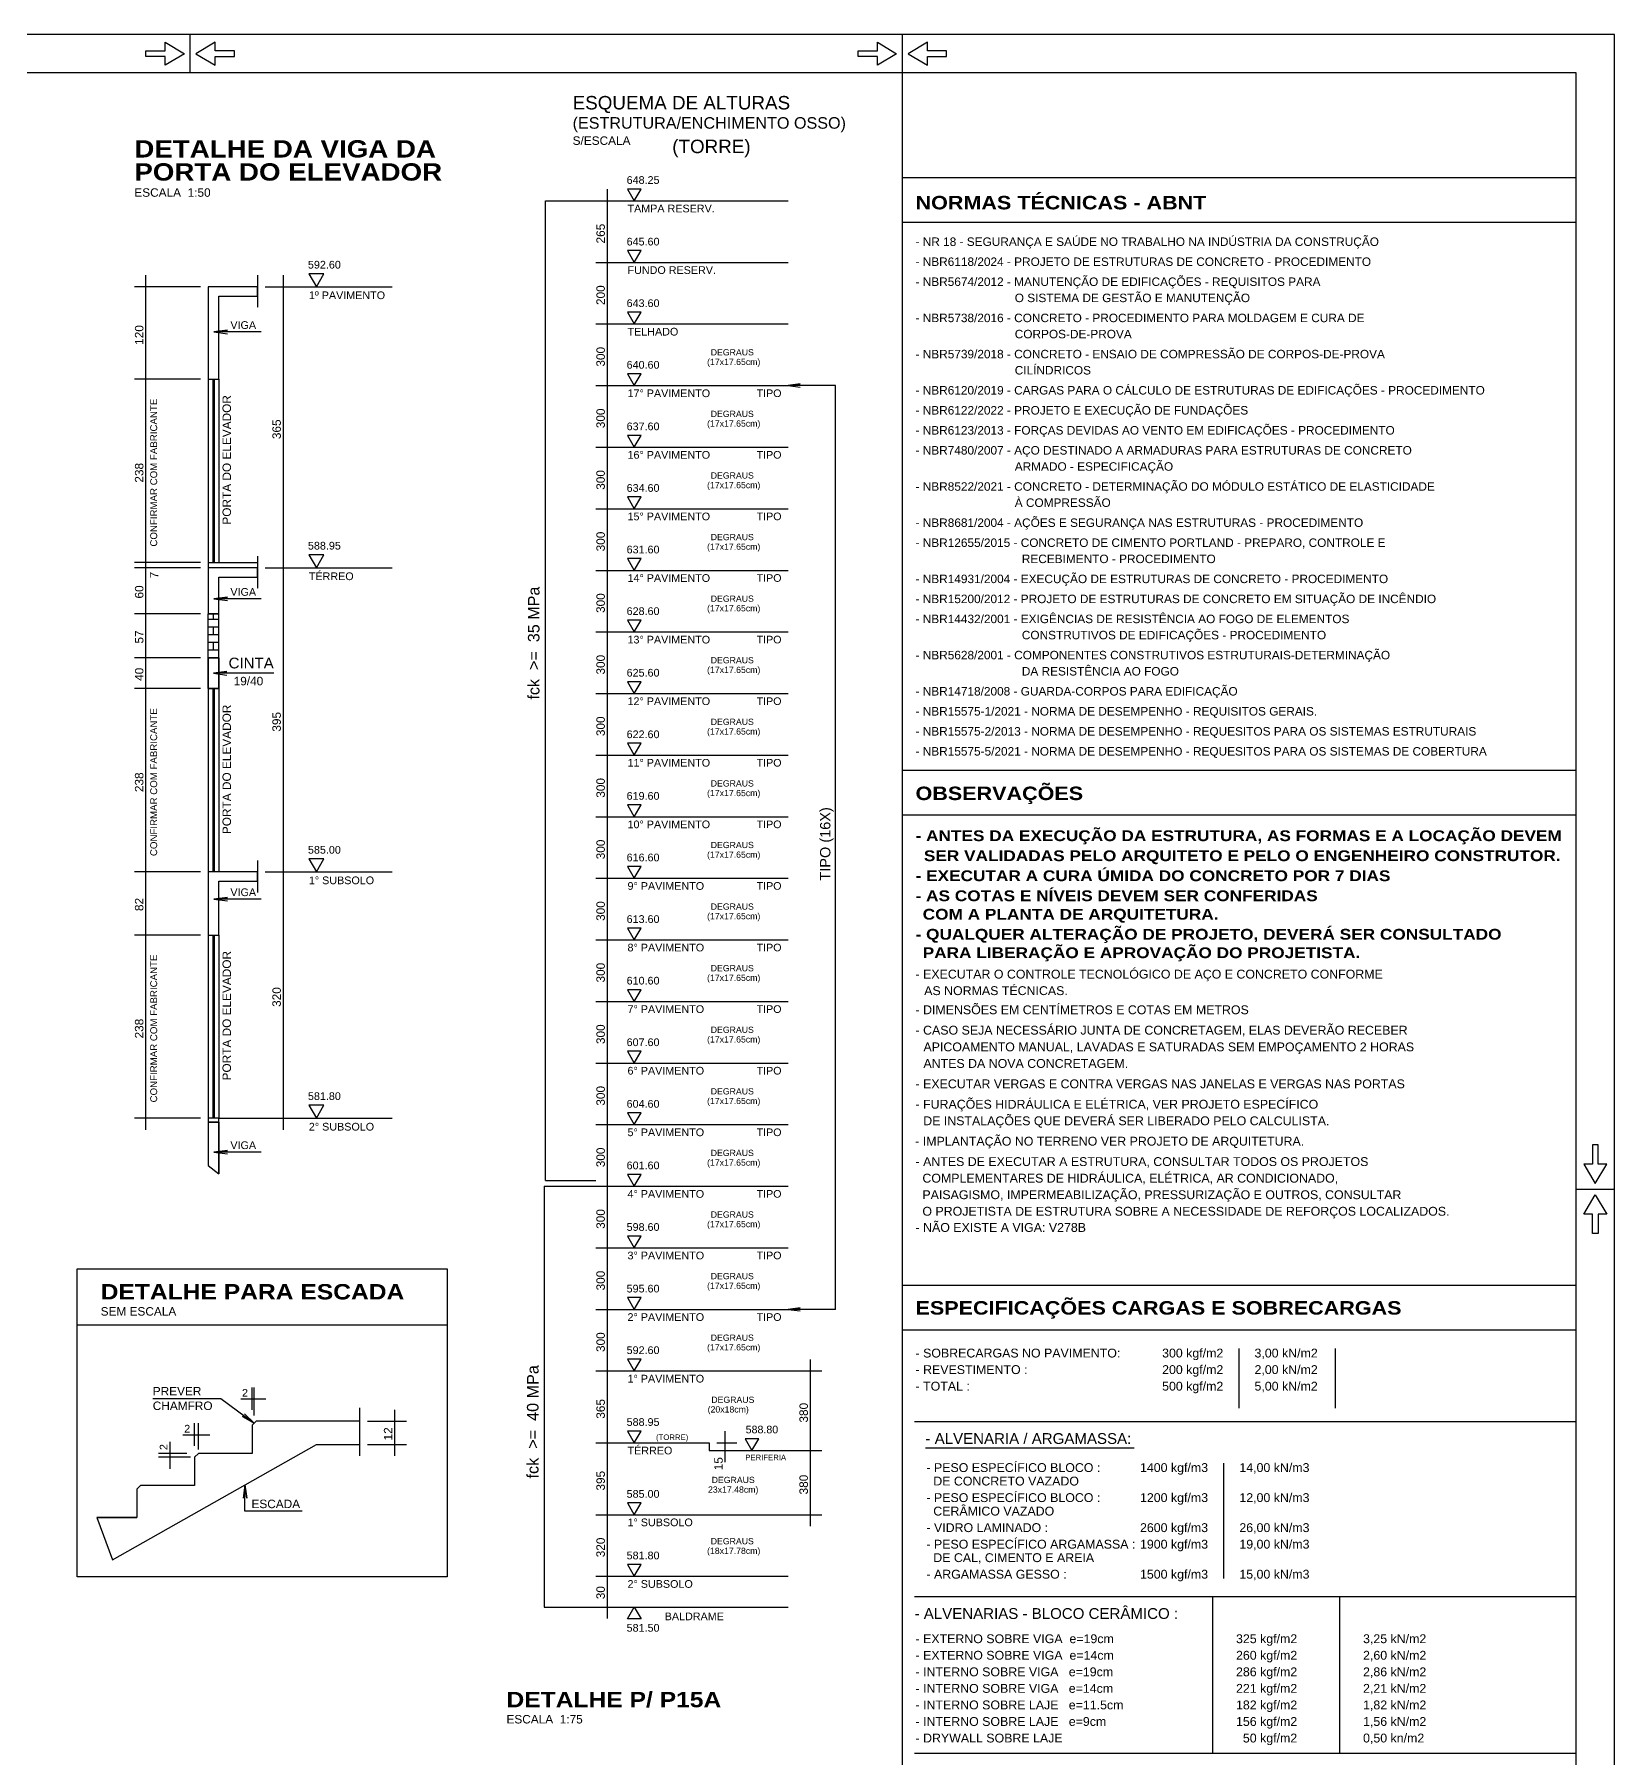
# Model space of a CAD drawing. Extents: x 0 to 13080, y 0 to 6750.
# Drawn here: x 10002 to 13080, y 3393 to 6750 of the extents above; entities that cross this region are included whole.
import ezdxf

# ---------------------------------------------------------------- set-up
doc = ezdxf.new("R2010")
doc.units = 0
doc.header["$MEASUREMENT"] = 0
doc.linetypes.add('ESTILO_TQS_0007', pattern=[2.1, 1.5, -0.2, 0.2, -0.2])
for name, color, linetype in [('MTH-14', 2, 'CONTINUOUS'), ('MTH-179', 1, 'CONTINUOUS'), ('MTH-18', 1, 'CONTINUOUS'), ('MTH-224', 4, 'CONTINUOUS'), ('MTH-226', 6, 'CONTINUOUS'), ('MTH-230', 1, 'CONTINUOUS'), ('MTH-COTAS7', 31, 'CONTINUOUS'), ('MTH-EIXO-215', 1, 'CONTINUOUS'), ('MTH-EIXO-217', 8, 'CONTINUOUS'), ('MTH-LINHA-CORTE', 5, 'CONTINUOUS'), ('MTH-MARGEM', 5, 'CONTINUOUS'), ('MTH-SOMBRA21', 150, 'CONTINUOUS'), ('MTH-TXT', 4, 'CONTINUOUS'), ('MTH-TXT-NEGRITO', 5, 'CONTINUOUS'), ('MTH-TXT-NOTAS', 3, 'CONTINUOUS'), ('MTH-TXT2', 5, 'CONTINUOUS')]:
    doc.layers.add(name, color=color, linetype=linetype)
doc.styles.add('TQS_ARIAL', font='arial.ttf')
doc.styles.add('TQS_ARIAL_BLACK', font='ariblk.ttf')

msp = doc.modelspace()

# ---------------------------------------------------------------- linework, layer by layer
at = {"layer": 'MTH-179', "linetype": 'Continuous'}
for p, q in [((13080.004952, 6750.003475), (0.004952, 6750.003475)), ((10305.004952, 6675.003475), (10305.004952, 6750.003475)), ((10305.004952, 6675.003475), (10305.004952, 6750.003475)), ((11692.504952, 6675.003475), (11692.504952, 6750.003475)), ((13080.004952, 0.003475), (13080.004952, 6750.003475)), ((13005.004952, 4500.003475), (13080.004952, 4500.003475))]:
    msp.add_line(p, q, dxfattribs=at)
for points in [[(10293.753853, 6712.503475), (10256.253853, 6690.003475), (10256.253853, 6706.878475), (10218.753853, 6706.878475), (10218.753853, 6718.128475), (10256.253853, 6718.128475), (10256.253853, 6735.003475), (10293.753853, 6712.503475)], [(10293.753853, 6712.503475), (10256.253853, 6690.003475), (10256.253853, 6706.878475), (10218.753853, 6706.878475), (10218.753853, 6718.128475), (10256.253853, 6718.128475), (10256.253853, 6735.003475), (10293.753853, 6712.503475)], [(10316.253853, 6712.503475), (10353.753853, 6690.003475), (10353.753853, 6706.878475), (10391.253853, 6706.878475), (10391.253853, 6718.128475), (10353.753853, 6718.128475), (10353.753853, 6735.003475), (10316.253853, 6712.503475)], [(10316.253853, 6712.503475), (10353.753853, 6690.003475), (10353.753853, 6706.878475), (10391.253853, 6706.878475), (10391.253853, 6718.128475), (10353.753853, 6718.128475), (10353.753853, 6735.003475), (10316.253853, 6712.503475)], [(11681.253853, 6712.503475), (11643.753853, 6690.003475), (11643.753853, 6706.878475), (11606.253853, 6706.878475), (11606.253853, 6718.128475), (11643.753853, 6718.128475), (11643.753853, 6735.003475), (11681.253853, 6712.503475)], [(11703.753853, 6712.503475), (11741.253853, 6690.003475), (11741.253853, 6706.878475), (11778.753853, 6706.878475), (11778.753853, 6718.128475), (11741.253853, 6718.128475), (11741.253853, 6735.003475), (11703.753853, 6712.503475)], [(13042.504952, 4511.253475), (13065.004952, 4548.753475), (13048.129952, 4548.753475), (13048.129952, 4586.253475), (13036.879952, 4586.253475), (13036.879952, 4548.753475), (13020.004952, 4548.753475), (13042.504952, 4511.253475)], [(13042.504952, 4488.753475), (13065.004952, 4451.253475), (13048.129952, 4451.253475), (13048.129952, 4413.753475), (13036.879952, 4413.753475), (13036.879952, 4451.253475), (13020.004952, 4451.253475), (13042.504952, 4488.753475)]]:
    msp.add_lwpolyline(points, dxfattribs=at)
at = {"layer": 'MTH-18', "linetype": 'Continuous'}
for p, q in [((11692.505268, 6384.461491), (13005.005268, 6384.461491)), ((10339.970054, 6078.316012), (10339.970054, 5721.316012)), ((10348.970054, 6078.316012), (10348.970054, 5721.316012)), ((10351.970054, 6078.316012), (10351.970054, 5721.316012)), ((10360.970054, 6078.316012), (10360.970054, 5721.316012)), ((10339.970054, 5475.316012), (10339.970054, 5118.316012)), ((10348.970054, 5475.316012), (10348.970054, 5118.316012)), ((10351.970054, 5475.316012), (10351.970054, 5118.316012)), ((10360.970054, 5475.316012), (10360.970054, 5118.316012)), ((11692.505144, 5229.248395), (13005.005144, 5229.248395)), ((10339.970054, 4995.316012), (10339.970054, 4638.316012)), ((10348.970054, 4995.316012), (10348.970054, 4638.316012)), ((10351.970054, 4995.316012), (10351.970054, 4638.316012)), ((10360.970054, 4995.316012), (10360.970054, 4638.316012))]:
    msp.add_line(p, q, dxfattribs=at)
at = {"layer": 'MTH-224', "linetype": 'Continuous'}
for points in [[(11157.050881, 6448.820594), (11170.300386, 6425.872889), (11183.548573, 6448.820594), (11157.050881, 6448.820594)], [(11157.050881, 6328.820594), (11170.300386, 6305.872889), (11183.548573, 6328.820594), (11157.050881, 6328.820594)], [(10536.197545, 6283.815949), (10550.920049, 6258.315949), (10565.642461, 6283.815949), (10536.197545, 6283.815949)], [(11157.050881, 6208.820594), (11170.300386, 6185.872889), (11183.548573, 6208.820594), (11157.050881, 6208.820594)], [(11157.050881, 6088.820594), (11170.300386, 6065.872889), (11183.548573, 6088.820594), (11157.050881, 6088.820594)], [(11157.050881, 5968.820594), (11170.300386, 5945.872889), (11183.548573, 5968.820594), (11157.050881, 5968.820594)], [(11157.050881, 5848.820594), (11170.300386, 5825.872889), (11183.548573, 5848.820594), (11157.050881, 5848.820594)], [(10536.197545, 5736.315949), (10550.920049, 5710.815949), (10565.642461, 5736.315949), (10536.197545, 5736.315949)], [(11157.050881, 5728.820594), (11170.300386, 5705.872889), (11183.548573, 5728.820594), (11157.050881, 5728.820594)], [(11157.050881, 5608.820594), (11170.300386, 5585.872889), (11183.548573, 5608.820594), (11157.050881, 5608.820594)], [(11157.050881, 5488.820594), (11170.300386, 5465.872889), (11183.548573, 5488.820594), (11157.050881, 5488.820594)], [(11157.050881, 5368.820594), (11170.300386, 5345.872889), (11183.548573, 5368.820594), (11157.050881, 5368.820594)], [(11157.050881, 5248.820594), (11170.300386, 5225.872889), (11183.548573, 5248.820594), (11157.050881, 5248.820594)], [(10536.197545, 5143.815949), (10550.920049, 5118.315949), (10565.642461, 5143.815949), (10536.197545, 5143.815949)], [(11157.050881, 5128.820594), (11170.300386, 5105.872889), (11183.548573, 5128.820594), (11157.050881, 5128.820594)], [(11157.050881, 5008.820594), (11170.300386, 4985.872889), (11183.548573, 5008.820594), (11157.050881, 5008.820594)], [(11157.050881, 4888.820594), (11170.300386, 4865.872889), (11183.548573, 4888.820594), (11157.050881, 4888.820594)], [(11157.050881, 4768.820594), (11170.300386, 4745.872889), (11183.548573, 4768.820594), (11157.050881, 4768.820594)], [(10536.197545, 4663.815949), (10550.920049, 4638.315949), (10565.642461, 4663.815949), (10536.197545, 4663.815949)], [(11157.050881, 4648.820594), (11170.300386, 4625.872889), (11183.548573, 4648.820594), (11157.050881, 4648.820594)], [(11157.050881, 4528.820594), (11170.300386, 4505.872889), (11183.548573, 4528.820594), (11157.050881, 4528.820594)], [(11157.050881, 4408.820594), (11170.300386, 4385.872889), (11183.548573, 4408.820594), (11157.050881, 4408.820594)], [(11157.050881, 4288.820594), (11170.300386, 4265.872889), (11183.548573, 4288.820594), (11157.050881, 4288.820594)], [(11157.050881, 4168.820594), (11170.300386, 4145.872889), (11183.548573, 4168.820594), (11157.050881, 4168.820594)], [(11157.050881, 4028.820594), (11170.300386, 4005.872889), (11183.548573, 4028.820594), (11157.050881, 4028.820594)], [(11386.147454, 4013.822889), (11399.398284, 3990.872889), (11412.647796, 4013.822889), (11386.147454, 4013.822889)], [(11157.050881, 3888.820594), (11170.300386, 3865.872889), (11183.548573, 3888.820594), (11157.050881, 3888.820594)], [(11157.050881, 3768.820594), (11170.300386, 3745.872889), (11183.548573, 3768.820594), (11157.050881, 3768.820594)], [(11157.050881, 3662.925184), (11170.300386, 3685.872889), (11183.548573, 3662.925184), (11157.050881, 3662.925184)]]:
    msp.add_lwpolyline(points, dxfattribs=at)
at = {"layer": 'MTH-226', "linetype": 'Continuous'}
for p, q in [((11692.505268, 6471.461491), (13005.005268, 6471.461491)), ((11692.505144, 5316.248395), (13005.005144, 5316.248395)), ((11692.505254, 4313.162564), (13005.005254, 4313.162564))]:
    msp.add_line(p, q, dxfattribs=at)
at = {"layer": 'MTH-230', "linetype": 'Continuous'}
for p, q in [((11692.504945, 75.003475), (11692.504945, 6675.003475)), ((11095.300386, 6425.872889), (11470.300386, 6425.872889)), ((11095.300386, 6305.872889), (11470.300386, 6305.872889)), ((11095.300386, 6185.872889), (11470.300386, 6185.872889)), ((11095.300386, 6065.872889), (11470.300386, 6065.872889)), ((11095.300386, 5945.872889), (11470.300386, 5945.872889)), ((11095.300386, 5825.872889), (11470.300386, 5825.872889)), ((11095.300386, 5705.872889), (11470.300386, 5705.872889)), ((10339.970054, 5535.316012), (10339.970054, 5620.814416)), ((10360.970054, 5610.316012), (10339.970054, 5610.316012)), ((10350.470054, 5610.316012), (10350.470054, 5620.814416)), ((10360.970054, 5535.316012), (10360.970054, 5620.814416)), ((10360.970054, 5595.316012), (10339.970054, 5595.316012)), ((10360.970054, 5580.316012), (10339.970054, 5580.316012)), ((10350.470054, 5580.316012), (10350.470054, 5595.316012)), ((11095.300386, 5585.872889), (11470.300386, 5585.872889)), ((10360.970054, 5565.316012), (10339.970054, 5565.316012)), ((10360.970054, 5550.316012), (10339.970054, 5550.316012)), ((10350.470054, 5550.316012), (10350.470054, 5565.316012)), ((11095.300386, 5465.872889), (11470.300386, 5465.872889)), ((11095.300386, 5345.872889), (11470.300386, 5345.872889)), ((11095.300386, 5225.872889), (11470.300386, 5225.872889)), ((11095.300386, 5105.872889), (11470.300386, 5105.872889)), ((11095.300386, 4985.872889), (11470.300386, 4985.872889)), ((11095.300386, 4865.872889), (11470.300386, 4865.872889)), ((11095.300386, 4745.872889), (11470.300386, 4745.872889)), ((11095.300386, 4625.872889), (11470.300386, 4625.872889)), ((11095.300386, 4505.872889), (11470.300386, 4505.872889)), ((11095.300386, 4385.872889), (11470.300386, 4385.872889)), ((11095.300386, 4265.872889), (11470.300386, 4265.872889)), ((11692.505254, 4226.162564), (13005.005254, 4226.162564)), ((12348.580134, 4073.362841), (12348.580134, 4189.370425)), ((12536.080134, 4073.362841), (12536.080134, 4189.370425)), ((11095.300386, 4145.872889), (11535.900717, 4145.872889)), ((11716.26705, 4047.210908), (13005.005144, 4047.210908)), ((11095.300386, 4005.872889), (11316.085075, 4005.872889)), ((11316.085075, 4005.872889), (11316.085075, 3990.872889)), ((11737.505157, 3996.210908), (12144.035675, 3996.210908)), ((11316.085075, 3990.872889), (11535.900717, 3990.872889)), ((12319.096725, 3741.210908), (12319.096725, 3966.210908)), ((11095.300386, 3865.872889), (11535.900717, 3865.872889)), ((11095.300386, 3745.872889), (11470.300386, 3745.872889)), ((11716.26705, 3706.261657), (13005.005144, 3706.261657)), ((12297.57585, 3401.310647), (12297.57585, 3706.261657)), ((12545.07585, 3401.310647), (12545.07585, 3706.261657)), ((11095.300386, 3685.872889), (11470.300386, 3685.872889)), ((11716.26705, 3401.310647), (13005.005144, 3401.310647))]:
    msp.add_line(p, q, dxfattribs=at)
msp.add_lwpolyline([(10360.970054, 4638.315949), (10339.970054, 4638.315949), (10339.970054, 4630.815958), (10360.970054, 4630.815958), (10360.970054, 4638.315949)], dxfattribs=at)
at = {"layer": 'MTH-COTAS7', "linetype": 'Continuous'}
for p, q in [((11117.800386, 6283.372889), (11117.800386, 6448.372889)), ((10997.534167, 6425.872889), (11095.296094, 6425.872889)), ((10997.546704, 4517.029788), (10997.546704, 6425.872889)), ((11110.300386, 6425.872889), (11140.300386, 6425.872889)), ((11117.800386, 6163.372889), (11117.800386, 6328.372889)), ((10218.802153, 6055.816012), (10218.802153, 6280.815949)), ((10486.575113, 5688.315949), (10486.575113, 6280.815949)), ((11110.300386, 6305.872889), (11140.300386, 6305.872889)), ((11110.300386, 6305.872889), (11140.300386, 6305.872889)), ((10324.970054, 6258.315949), (10196.302153, 6258.315949)), ((10450.970054, 6258.315949), (10698.553391, 6258.315949)), ((10465.970054, 6258.315949), (10509.075113, 6258.315949)), ((11110.300386, 6185.872889), (11140.300386, 6185.872889)), ((11110.300386, 6185.872889), (11140.300386, 6185.872889)), ((11117.800386, 6043.372889), (11117.800386, 6208.372889)), ((10324.970054, 6078.316012), (10196.302153, 6078.316012)), ((10324.970054, 6078.316012), (10196.302153, 6078.316012)), ((10218.802153, 5698.814416), (10218.802153, 6100.816012)), ((11117.800386, 5923.372889), (11117.800386, 6088.372889)), ((11110.300386, 6065.872889), (11140.300386, 6065.872889)), ((11110.300386, 6065.872889), (11140.300386, 6065.872889)), ((11561.980475, 4265.872889), (11561.980475, 6065.872889)), ((11110.300386, 5945.872889), (11140.300386, 5945.872889)), ((11110.300386, 5945.872889), (11140.300386, 5945.872889)), ((11117.800386, 5803.372889), (11117.800386, 5968.372889)), ((11117.800386, 5683.372889), (11117.800386, 5848.372889)), ((11110.300386, 5825.872889), (11140.300386, 5825.872889)), ((11110.300386, 5825.872889), (11140.300386, 5825.872889)), ((10218.802153, 5688.314416), (10218.802153, 5743.816012)), ((10324.970054, 5721.316012), (10196.302153, 5721.316012)), ((10324.970054, 5721.314416), (10196.302153, 5721.314416)), ((10324.970054, 5710.814416), (10196.302153, 5710.814416)), ((10324.970054, 5710.814416), (10196.302153, 5710.814416)), ((10218.802153, 5598.314416), (10218.802153, 5733.314416)), ((10450.970054, 5710.815949), (10698.553391, 5710.815949)), ((10465.970054, 5710.815949), (10509.075113, 5710.815949)), ((10465.970054, 5710.815949), (10509.075113, 5710.815949)), ((10486.575113, 5095.815949), (10486.575113, 5733.315949)), ((11117.800386, 5563.372889), (11117.800386, 5728.372889)), ((11110.300386, 5705.872889), (11140.300386, 5705.872889)), ((11110.300386, 5705.872889), (11140.300386, 5705.872889)), ((10218.802153, 5512.816012), (10218.802153, 5643.314416)), ((10324.970054, 5620.814416), (10196.302153, 5620.814416)), ((10324.970054, 5620.814416), (10196.302153, 5620.814416)), ((11117.800386, 5443.372889), (11117.800386, 5608.372889)), ((11110.300386, 5585.872889), (11140.300386, 5585.872889)), ((11110.300386, 5585.872889), (11140.300386, 5585.872889)), ((10218.802153, 5452.816012), (10218.802153, 5557.816012)), ((10324.970054, 5535.316012), (10196.302153, 5535.316012)), ((10324.970054, 5535.316012), (10196.302153, 5535.316012)), ((10324.970054, 5475.316012), (10196.302153, 5475.316012)), ((10324.970054, 5475.314416), (10196.302153, 5475.314416)), ((10218.802153, 5095.814416), (10218.802153, 5497.814416)), ((11117.800386, 5323.372889), (11117.800386, 5488.372889)), ((11110.300386, 5465.872889), (11140.300386, 5465.872889)), ((11110.300386, 5465.872889), (11140.300386, 5465.872889)), ((11110.300386, 5345.872889), (11140.300386, 5345.872889)), ((11110.300386, 5345.872889), (11140.300386, 5345.872889)), ((11117.800386, 5203.372889), (11117.800386, 5368.372889)), ((11117.800386, 5083.372889), (11117.800386, 5248.372889)), ((11110.300386, 5225.872889), (11140.300386, 5225.872889)), ((11110.300386, 5225.872889), (11140.300386, 5225.872889)), ((10218.802153, 4972.816012), (10218.802153, 5140.814416)), ((10486.575113, 4615.815949), (10486.575113, 5140.815949)), ((10324.970054, 5118.314416), (10196.302153, 5118.314416)), ((10309.970054, 5118.314416), (10196.302153, 5118.314416)), ((10450.970054, 5118.315949), (10698.553391, 5118.315949)), ((10465.970054, 5118.315949), (10509.075113, 5118.315949)), ((10465.970054, 5118.315949), (10509.075113, 5118.315949)), ((11110.300386, 5105.872889), (11140.300386, 5105.872889)), ((11110.300386, 5105.872889), (11140.300386, 5105.872889)), ((11117.800386, 4963.372889), (11117.800386, 5128.372889)), ((10218.802153, 4615.816012), (10218.802153, 5017.816012)), ((11117.800386, 4843.372889), (11117.800386, 5008.372889)), ((10324.970054, 4995.316012), (10196.302153, 4995.316012)), ((10309.970054, 4995.316012), (10196.302153, 4995.316012)), ((11110.300386, 4985.872889), (11140.300386, 4985.872889)), ((11110.300386, 4985.872889), (11140.300386, 4985.872889)), ((11117.800386, 4723.372889), (11117.800386, 4888.372889)), ((11110.300386, 4865.872889), (11140.300386, 4865.872889)), ((11110.300386, 4865.872889), (11140.300386, 4865.872889)), ((11117.800386, 4603.372889), (11117.800386, 4768.372889)), ((11110.300386, 4745.872889), (11140.300386, 4745.872889)), ((11110.300386, 4745.872889), (11140.300386, 4745.872889)), ((10324.970054, 4638.316012), (10196.302153, 4638.316012)), ((10360.970054, 4638.315949), (10698.553391, 4638.315949)), ((10440.812248, 4638.315949), (10509.075113, 4638.315949)), ((11117.800386, 4483.372889), (11117.800386, 4648.372889)), ((11110.300386, 4625.872889), (11140.300386, 4625.872889)), ((11110.300386, 4625.872889), (11140.300386, 4625.872889)), ((10994.765953, 4505.873172), (11095.297163, 4505.873172)), ((10994.778154, 4505.873172), (10994.778154, 3685.87303)), ((10997.534167, 4517.029788), (11095.296094, 4517.029788)), ((11110.300386, 4505.872889), (11140.300386, 4505.872889)), ((11110.300386, 4505.872889), (11140.300386, 4505.872889)), ((11117.800386, 4363.372889), (11117.800386, 4528.372889)), ((11117.800386, 4243.372889), (11117.800386, 4408.372889)), ((11110.300386, 4385.872889), (11140.300386, 4385.872889)), ((11110.300386, 4385.872889), (11140.300386, 4385.872889)), ((11110.300386, 4265.872889), (11140.300386, 4265.872889)), ((11110.300386, 4265.872889), (11140.300386, 4265.872889)), ((11117.800386, 4123.372889), (11117.800386, 4288.372889)), ((11117.800386, 3983.372889), (11117.800386, 4168.372889)), ((11513.400717, 3968.372889), (11513.400717, 4168.372889)), ((11110.300386, 4145.872889), (11140.300386, 4145.872889)), ((11110.300386, 4145.872889), (11140.300386, 4145.872889)), ((11505.900717, 4145.872889), (11535.900717, 4145.872889)), ((10425.898249, 4070.278728), (10425.898249, 4113.853306)), ((10429.648249, 4059.028728), (10429.648249, 4113.853306)), ((10403.398249, 4091.353306), (10452.148249, 4091.353306)), ((10703.852764, 3980.278728), (10703.852764, 4070.278728)), ((10313.398249, 4000.303728), (10313.398249, 4043.878306)), ((10320.898249, 3992.803728), (10320.898249, 4043.878306)), ((10650.479348, 4047.778728), (10726.352764, 4047.778728)), ((10265.69768, 3955.303728), (10265.69768, 4007.803728)), ((10290.898249, 4021.378306), (10343.398249, 4021.378306)), ((10650.479348, 4002.778728), (10726.352764, 4002.778728)), ((11110.300386, 4005.872889), (11140.300386, 4005.872889)), ((11110.300386, 4005.872889), (11140.300386, 4005.872889)), ((11117.800386, 3843.372889), (11117.800386, 4028.372889)), ((11331.085075, 4005.872889), (11369.936635, 4005.872889)), ((11347.436635, 3968.372889), (11347.436635, 4028.372889)), ((11513.400717, 3843.372889), (11513.400717, 4013.372889)), ((10298.398249, 3985.303728), (10243.19768, 3985.303728)), ((10305.898249, 3977.803728), (10243.19768, 3977.803728)), ((11331.085075, 3990.872889), (11369.936635, 3990.872889)), ((11502.596377, 3990.872889), (11535.900717, 3990.872889)), ((11517.596377, 3990.872889), (11535.900717, 3990.872889)), ((11110.300386, 3865.872889), (11140.300386, 3865.872889)), ((11110.300386, 3865.872889), (11140.300386, 3865.872889)), ((11117.800386, 3723.372889), (11117.800386, 3888.372889)), ((11505.900717, 3865.872889), (11535.900717, 3865.872889)), ((11117.800386, 3663.372889), (11117.800386, 3768.372889)), ((11110.300386, 3745.872889), (11140.300386, 3745.872889)), ((11110.300386, 3745.872889), (11140.300386, 3745.872889)), ((10994.778154, 3685.87303), (11095.299312, 3685.87303)), ((11110.300386, 3685.872889), (11140.300386, 3685.872889))]:
    msp.add_line(p, q, dxfattribs=at)
for points in [[(10443.142149, 6170.264799), (10351.387091, 6170.264799), (10377.412519, 6173.691111), (10351.387091, 6170.264799), (10377.412519, 6166.838486)], [(11561.980145, 6065.872889), (11470.300386, 6065.872889), (11493.723271, 6068.95657), (11470.300386, 6065.872889), (11493.723271, 6062.789207)], [(10443.142149, 5650.321683), (10351.387091, 5650.321683), (10377.412519, 5653.747996), (10351.387091, 5650.321683), (10377.412519, 5646.895371)], [(10467.824844, 5505.316012), (10350.470054, 5505.316012), (10376.495481, 5508.742324), (10350.470054, 5505.316012), (10376.495481, 5501.889699)], [(10443.142149, 5065.112106), (10351.387091, 5065.112106), (10377.412519, 5068.538419), (10351.387091, 5065.112106), (10377.412519, 5061.685794)], [(10443.142149, 4572.227799), (10351.387091, 4572.227799), (10377.412519, 4575.654112), (10351.387091, 4572.227799), (10377.412519, 4568.801487)], [(11561.980145, 4265.872889), (11470.300386, 4265.872889), (11493.723271, 4268.95657), (11470.300386, 4265.872889), (11493.723271, 4262.789207)], [(10232.096624, 4092.258117), (10365.010187, 4092.258117), (10429.648249, 4044.028728), (10406.74037, 4056.846356), (10429.648249, 4044.028728), (10410.838384, 4062.338601)], [(10523.402293, 3872.597532), (10411.663399, 3872.597532), (10411.663399, 3923.966735), (10415.089711, 3897.941307), (10411.663399, 3923.966735), (10408.237086, 3897.941307)]]:
    msp.add_lwpolyline(points, dxfattribs=at)
at = {"layer": 'MTH-EIXO-215', "linetype": 'Continuous'}
for q in [(10435.970054, 5721.314416), (10339.970054, 5710.814416)]:
    msp.add_line((10339.970054, 5721.314416), q, dxfattribs=at)
at = {"layer": 'MTH-EIXO-217', "linetype": 'ESTILO_TQS_0007'}
for p, q in [((10435.970054, 6280.815949), (10435.970054, 6217.815949)), ((10435.970054, 5733.314416), (10435.970054, 5670.314416)), ((10435.970054, 5140.814416), (10435.970054, 5077.814416)), ((10635.479348, 3980.338848), (10635.479348, 4074.090653))]:
    msp.add_line(p, q, dxfattribs=at)
at = {"layer": 'MTH-LINHA-CORTE', "linetype": 'Continuous'}
for p, q in [((10435.970054, 6258.315949), (10339.970054, 6258.315949)), ((10339.970054, 6258.315949), (10339.970054, 6078.316012)), ((10360.970054, 6078.316012), (10360.970054, 6240.315949)), ((10360.970054, 6240.315949), (10435.970054, 6240.315949)), ((10339.970054, 6078.316012), (10360.970054, 6078.316012)), ((10435.970054, 5710.814416), (10339.970054, 5710.814416)), ((10339.970054, 5710.814416), (10339.970054, 5620.814416)), ((10360.970054, 5620.814416), (10360.970054, 5692.814416)), ((10360.970054, 5692.814416), (10435.970054, 5692.814416)), ((10360.970054, 5620.814416), (10339.970054, 5620.814416)), ((10435.970054, 5118.314416), (10339.970054, 5118.314416)), ((10339.970054, 5118.314416), (10339.970054, 4995.314416)), ((10360.970054, 4995.314416), (10360.970054, 5100.314416)), ((10360.970054, 5100.314416), (10435.970054, 5100.314416)), ((10339.970054, 4995.314416), (10360.970054, 4995.314416)), ((10360.970054, 4630.815958), (10339.970054, 4630.815958)), ((10339.970054, 4630.815958), (10339.970054, 4546.516879)), ((10360.970054, 4630.815958), (10360.970054, 4529.684346)), ((10084.818167, 4235.697425), (10805.572912, 4235.697425)), ((10425.898249, 4040.278728), (10433.398249, 4047.778728)), ((10425.898249, 4040.278728), (10425.898249, 3985.303728)), ((10635.479348, 4047.778728), (10433.398249, 4047.778728)), ((10551.026226, 4002.778728), (10635.479348, 4002.778728)), ((10313.398249, 3977.803728), (10320.898249, 3985.303728)), ((10313.398249, 3977.803728), (10313.398249, 3922.828728)), ((10425.898249, 3985.303728), (10320.898249, 3985.303728)), ((10200.898249, 3915.328728), (10208.398249, 3922.828728)), ((10200.898249, 3915.328728), (10200.898249, 3860.353728)), ((10313.398249, 3922.828728), (10208.398249, 3922.828728)), ((10123.240258, 3860.353728), (10200.898249, 3860.353728))]:
    msp.add_line(p, q, dxfattribs=at)
msp.add_lwpolyline([(10360.970054, 5475.316012), (10339.970054, 5475.316012), (10339.970054, 5535.316012), (10360.970054, 5535.316012), (10360.970054, 5475.316012)], dxfattribs=at)
at = {"layer": 'MTH-MARGEM', "linetype": 'Continuous'}
for p, q in [((13005.004952, 6675.003475), (262.504952, 6675.003475)), ((13005.004952, 75.003407), (13005.004952, 6675.003475))]:
    msp.add_line(p, q, dxfattribs=at)
at = {"layer": 'MTH-SOMBRA21', "linetype": 'Continuous'}
for points in [[(10435.970054, 6258.315949), (10339.970054, 6258.315949), (10339.970054, 6078.316012), (10360.970054, 6078.316012), (10360.970054, 6240.315949), (10435.970054, 6240.315949), (10435.970054, 6258.315949)], [(10339.970054, 5710.814416), (10339.970054, 5620.814416), (10360.970054, 5620.814416), (10360.970054, 5692.814416), (10435.970054, 5692.814416), (10435.970054, 5710.814416), (10339.970054, 5710.814416)], [(10339.970054, 5535.316012), (10339.970054, 5475.316012), (10360.970054, 5475.316012), (10360.970054, 5535.316012), (10339.970054, 5535.316012)], [(10339.970054, 5118.314416), (10339.970054, 4995.314416), (10360.970054, 4995.314416), (10360.970054, 5100.314416), (10435.970054, 5100.314416), (10435.970054, 5118.314416), (10339.970054, 5118.314416)], [(10339.970054, 4630.815958), (10339.970054, 4546.516879), (10360.970054, 4529.684346), (10360.970054, 4630.815958), (10339.970054, 4630.815958)], [(10635.479348, 4047.778728), (10433.398249, 4047.778728), (10425.898249, 4040.278728), (10425.898249, 3985.303728), (10320.898249, 3985.303728), (10313.398249, 3977.803728), (10313.398249, 3922.828728), (10208.398249, 3922.828728), (10200.898249, 3915.328728), (10200.898249, 3860.353728), (10123.240258, 3860.353728), (10153.460449, 3777.952089), (10551.026226, 4002.778728), (10635.479348, 4002.778728), (10635.479348, 4047.778728)]]:
    msp.add_lwpolyline(points, dxfattribs=at)
at = {"layer": 'MTH-TXT2', "linetype": 'Continuous'}
msp.add_lwpolyline([(10084.818167, 4344.952346), (10805.572912, 4344.952346), (10805.572912, 3744.439804), (10084.818167, 3744.439804), (10084.818167, 4344.952346)], dxfattribs=at)

# ---------------------------------------------------------------- texts
at = {"layer": 'MTH-14', "linetype": 'Continuous', "style": 'TQS_ARIAL'}
for s, height, p in [('(17x17.65cm)', 12.15, (11312.057649, 6105.875724)), ('DEGRAUS', 12.148788, (11319.19057, 6124.645243)), ('DEGRAUS', 12.148788, (11319.19057, 6004.645243)), ('(17x17.65cm)', 12.15, (11312.057649, 5985.875724)), ('(17x17.65cm)', 12.15, (11312.057649, 5865.875724)), ('DEGRAUS', 12.148788, (11319.19057, 5884.645243)), ('DEGRAUS', 12.148788, (11319.19057, 5764.645243)), ('(17x17.65cm)', 12.15, (11312.057649, 5745.875724)), ('DEGRAUS', 12.148788, (11319.19057, 5644.645243)), ('(17x17.65cm)', 12.15, (11312.057649, 5625.875724)), ('(17x17.65cm)', 12.15, (11312.057649, 5505.875724)), ('DEGRAUS', 12.148788, (11319.19057, 5524.645243)), ('DEGRAUS', 12.148788, (11319.19057, 5404.645243)), ('(17x17.65cm)', 12.15, (11312.057649, 5385.875724)), ('(17x17.65cm)', 12.15, (11312.057649, 5265.875724)), ('DEGRAUS', 12.148788, (11319.19057, 5284.645243)), ('DEGRAUS', 12.148788, (11319.19057, 5164.645243)), ('(17x17.65cm)', 12.15, (11312.057649, 5145.875724)), ('(17x17.65cm)', 12.15, (11312.057649, 5025.875724)), ('DEGRAUS', 12.148788, (11319.19057, 5044.645243)), ('DEGRAUS', 12.148788, (11319.19057, 4924.645243)), ('(17x17.65cm)', 12.15, (11312.057649, 4905.875724)), ('DEGRAUS', 12.148788, (11319.19057, 4804.645243)), ('(17x17.65cm)', 12.15, (11312.057649, 4785.875724)), ('(17x17.65cm)', 12.15, (11312.057649, 4665.875724)), ('DEGRAUS', 12.148788, (11319.19057, 4684.645243)), ('DEGRAUS', 12.148788, (11319.19057, 4564.645243)), ('(17x17.65cm)', 12.15, (11312.057649, 4545.875724)), ('(17x17.65cm)', 12.15, (11312.057649, 4425.875724)), ('DEGRAUS', 12.148788, (11319.19057, 4444.645243)), ('DEGRAUS', 12.148788, (11319.19057, 4324.645243)), ('(17x17.65cm)', 12.15, (11312.057649, 4305.875724)), ('(17x17.65cm)', 12.15, (11312.057649, 4185.875724)), ('DEGRAUS', 12.148788, (11319.19057, 4204.645243)), ('DEGRAUS', 12.148788, (11320.300052, 4083.711649)), ('(20x18cm)', 12.15, (11313.167132, 4064.94213)), ('(TORRE)', 10.8, (11212.564605, 4011.289927)), ('PERIFERIA', 10.8, (11386.389137, 3971.923264)), ('DEGRAUS', 12.148788, (11321.01364, 3927.454678)), ('23x17.48cm)', 12.15, (11313.880719, 3908.685159)), ('(18x17.78cm)', 12.15, (11312.057649, 3789.357984)), ('DEGRAUS', 12.148788, (11319.19057, 3808.127503))]:
    msp.add_text(s, height=height, dxfattribs=at).set_placement(p)
at = {"layer": 'MTH-COTAS7', "linetype": 'Continuous', "style": 'TQS_ARIAL'}
for s, height, p in [('265', 16.5, (11112.850386, 6342.772889)), ('200', 16.5, (11112.850386, 6222.772889)), ('120', 16.5, (10213.852153, 6145.21598)), ('300', 16.5, (11112.850386, 6102.772889)), ('300', 16.5, (11112.850386, 5982.772889)), ('365', 16.5, (10481.625113, 5961.465949)), ('238', 16.5, (10213.852153, 5876.715214)), ('300', 16.5, (11112.850386, 5862.772889)), ('300', 16.5, (11112.850386, 5742.772889)), ('60', 16.5, (10213.852153, 5650.964416)), ('7', 16.5, (10243.004044, 5690.22115)), ('300', 16.5, (11112.850386, 5622.772889)), ('57', 16.5, (10213.852153, 5563.215214)), ('300', 16.5, (11112.850386, 5502.772889)), ('40', 16.5, (10213.852153, 5490.466012)), ('395', 16.5, (10481.625113, 5391.465949)), ('300', 16.5, (11112.850386, 5382.772889)), ('238', 16.5, (10213.852153, 5273.714416)), ('300', 16.5, (11112.850386, 5262.772889)), ('300', 16.5, (11112.850386, 5142.772889)), ('82', 16.5, (10213.852153, 5041.965214)), ('300', 16.5, (11112.850386, 5022.772889)), ('300', 16.5, (11112.850386, 4902.772889)), ('320', 16.5, (10481.625113, 4855.215949)), ('238', 16.5, (10213.852153, 4793.716012)), ('300', 16.5, (11112.850386, 4782.772889)), ('300', 16.5, (11112.850386, 4662.772889)), ('300', 16.5, (11112.850386, 4542.772889)), ('300', 16.5, (11112.850386, 4422.772889)), ('300', 16.5, (11112.850386, 4302.772889)), ('300', 16.5, (11112.850386, 4182.772889)), ('365', 16.5, (11112.850386, 4052.772889)), ('380', 16.5, (11508.450717, 4045.272889)), ('12', 16.5, (10698.902764, 4010.428728)), ('2', 15, (10260.77875, 3991.737129)), ('15', 16.5, (11342.486635, 3952.372894)), ('395', 16.5, (11112.850386, 3912.772889)), ('380', 16.5, (11508.450717, 3905.272889)), ('320', 16.5, (11112.850386, 3782.772889)), ('30', 16.5, (11112.850386, 3701.022889))]:
    msp.add_text(s, height=height, rotation=90, dxfattribs=at).set_placement(p)
for s, height, p in [('TIPO', 14.848515, (11408.642578, 6043.524374)), ('TIPO', 14.848515, (11408.642578, 5923.524374)), ('TIPO', 14.848515, (11408.642578, 5803.524374)), ('TIPO', 14.848515, (11408.642578, 5683.524374)), ('TIPO', 14.848515, (11408.642578, 5563.524374)), ('TIPO', 14.848515, (11408.642578, 5443.524374)), ('TIPO', 14.848515, (11408.642578, 5323.524374)), ('TIPO', 14.848515, (11408.642578, 5203.524374)), ('TIPO', 14.848515, (11408.642578, 5083.524374)), ('TIPO', 14.848515, (11408.642578, 4963.524374)), ('TIPO', 14.848515, (11408.642578, 4843.524374)), ('TIPO', 14.848515, (11408.642578, 4723.524374)), ('TIPO', 14.848515, (11408.642578, 4603.524374)), ('TIPO', 14.848515, (11408.642578, 4483.524374)), ('TIPO', 14.848515, (11408.642578, 4363.524374)), ('TIPO', 14.848515, (11408.642578, 4243.524374)), ('2', 15, (10405.898254, 4095.853306)), ('2', 15, (10293.398254, 4025.878306))]:
    msp.add_text(s, height=height, dxfattribs=at).set_placement(p)
at = {"layer": 'MTH-TXT', "linetype": 'Continuous', "style": 'TQS_ARIAL'}
for s, height, p in [('648.25', 15, (11155.300386, 6458.872889)), ('645.60', 15, (11155.300386, 6338.872889)), ('592.60', 15, (10534.44705, 6293.868244)), ('643.60', 15, (11155.300386, 6218.872889)), ('VIGA', 15, (10383.323654, 6176.264799)), ('640.60', 15, (11155.300386, 6098.872889)), ('637.60', 15, (11155.300386, 5978.872889)), ('634.60', 15, (11155.300386, 5858.872889)), ('588.95', 15, (10534.44705, 5746.368244)), ('631.60', 15, (11155.300386, 5738.872889)), ('VIGA', 15, (10383.323654, 5656.321683)), ('628.60', 15, (11155.300386, 5618.872889)), ('CINTA', 21, (10379.811136, 5514.721629)), ('625.60', 15, (11155.300386, 5498.872889)), ('19/40', 16.5, (10389.671735, 5481.872619)), ('622.60', 15, (11155.300386, 5378.872889)), ('619.60', 15, (11155.300386, 5258.872889)), ('585.00', 15, (10534.44705, 5153.868244)), ('616.60', 15, (11155.300386, 5138.872889)), ('VIGA', 15, (10383.323654, 5071.112106)), ('613.60', 15, (11155.300386, 5018.872889)), ('610.60', 15, (11155.300386, 4898.872889)), ('607.60', 15, (11155.300386, 4778.872889)), ('581.80', 15, (10534.44705, 4673.868244)), ('604.60', 15, (11155.300386, 4658.872889)), ('VIGA', 15, (10383.323654, 4578.227799)), ('601.60', 15, (11155.300386, 4538.872889)), ('598.60', 15, (11155.300386, 4418.872889)), ('595.60', 15, (11155.300386, 4298.872889)), ('592.60', 15, (11155.300386, 4178.872889)), ('588.95', 15, (11155.300386, 4038.872889)), ('588.80', 14.85, (11387.186321, 4024.353614)), ('585.00', 15, (11155.300386, 3898.872889)), ('581.80', 15, (11155.300386, 3778.872889)), ('581.50', 15, (11155.300386, 3637.872889))]:
    msp.add_text(s, height=height, dxfattribs=at).set_placement(p)
for s, height, p in [('fck  >=  35 MPa', 22.5, (10985.511425, 5454.051831)), ('TIPO (16X)', 20.25, (11552.325777, 5101.325395)), ('fck  >=  40 MPa', 22.575, (10983.64797, 3936.388637))]:
    msp.add_text(s, height=height, rotation=90, dxfattribs=at).set_placement(p)
at = {"layer": 'MTH-TXT-NEGRITO', "linetype": 'Continuous', "style": 'TQS_ARIAL_BLACK'}
for s, height, p in [('DETALHE DA VIGA DA', 33.75, (10196.209261, 6510.256522)), ('PORTA DO ELEVADOR', 33.75, (10196.209261, 6465.256522)), ('NORMAS TÉCNICAS - ABNT', 26.25, (11718.169482, 6409.211491)), ('OBSERVAÇÕES', 26.25, (11718.169358, 5258.206699)), ('- ANTES DA EXECUÇÃO DA ESTRUTURA, AS FORMAS E A LOCAÇÃO DEVEM', 21, (11718.169293, 5178.248395)), ('SER VALIDADAS PELO ARQUITETO E PELO O ENGENHEIRO CONSTRUTOR.', 21, (11734.391345, 5139.248395)), ('- EXECUTAR A CURA ÚMIDA DO CONCRETO POR 7 DIAS', 21, (11718.169293, 5100.248395)), ('- AS COTAS E NÍVEIS DEVEM SER CONFERIDAS', 21, (11718.169293, 5061.248395)), ('COM A PLANTA DE ARQUITETURA.', 21, (11732.109177, 5025.248395)), ('- QUALQUER ALTERAÇÃO DE PROJETO, DEVERÁ SER CONSULTADO', 21, (11718.169293, 4986.248395)), ('PARA LIBERAÇÃO E APROVAÇÃO DO PROJETISTA.', 21, (11732.109177, 4950.248395)), ('DETALHE PARA ESCADA', 30, (10130.572912, 4285.204614)), ('ESPECIFICAÇÕES CARGAS E SOBRECARGAS', 26.25, (11718.169468, 4255.697197)), ('DETALHE P/ P15A', 30, (10921.201537, 3490.557662))]:
    msp.add_text(s, height=height, dxfattribs=at).set_placement(p)
at = {"layer": 'MTH-TXT-NOTAS', "linetype": 'Continuous', "style": 'TQS_ARIAL'}
for s, height, p in [('S/ESCALA', 16.5, (11050.101437, 6534.88013)), ('ESCALA  1:50', 16.5, (10196.209261, 6433.756522)), ('TAMPA RESERV.', 15, (11157.050881, 6403.372889)), ('- NR 18 - SEGURANÇA E SAÚDE NO TRABALHO NA INDÚSTRIA DA CONSTRUÇÃO', 16.5, (11718.169482, 6337.961491)), ('- NBR6118/2024 - PROJETO DE ESTRUTURAS DE CONCRETO - PROCEDIMENTO', 16.5, (11718.169482, 6298.961491)), ('FUNDO RESERV.', 15, (11157.050881, 6283.372889)), ('- NBR5674/2012 - MANUTENÇÃO DE EDIFICAÇÕES - REQUISITOS PARA', 16.5, (11718.169482, 6259.961491)), ('1º PAVIMENTO', 15, (10536.197545, 6234.315949)), ('O SISTEMA DE GESTÃO E MANUTENÇÃO', 16.5, (11911.479557, 6228.461491)), ('TELHADO', 15, (11157.050881, 6163.372889)), ('- NBR5738/2016 - CONCRETO - PROCEDIMENTO PARA MOLDAGEM E CURA DE', 16.5, (11718.169482, 6189.461491)), ('CORPOS-DE-PROVA', 16.5, (11911.479557, 6157.961491)), ('- NBR5739/2018 - CONCRETO - ENSAIO DE COMPRESSÃO DE CORPOS-DE-PROVA', 16.5, (11718.169482, 6118.961491)), ('CILÍNDRICOS', 16.5, (11911.479557, 6087.461491)), ('17%%d PAVIMENTO', 15, (11157.050881, 6043.372889)), ('- NBR6120/2019 - CARGAS PARA O CÁLCULO DE ESTRUTURAS DE EDIFICAÇÕES - PROCEDIMENTO', 16.5, (11718.169482, 6048.461491)), ('- NBR6122/2022 - PROJETO E EXECUÇÃO DE FUNDAÇÕES', 16.5, (11718.169482, 6009.461491)), ('- NBR6123/2013 - FORÇAS DEVIDAS AO VENTO EM EDIFICAÇÕES - PROCEDIMENTO', 16.5, (11718.169482, 5970.461491)), ('- NBR7480/2007 - AÇO DESTINADO A ARMADURAS PARA ESTRUTURAS DE CONCRETO', 16.5, (11718.169482, 5931.461491)), ('16%%d PAVIMENTO', 15, (11157.050881, 5923.372889)), ('ARMADO - ESPECIFICAÇÃO', 16.5, (11911.479557, 5899.961491)), ('- NBR8522/2021 - CONCRETO - DETERMINAÇÃO DO MÓDULO ESTÁTICO DE ELASTICIDADE', 16.5, (11718.169482, 5860.961491)), ('À COMPRESSÃO', 16.5, (11911.479557, 5829.461491)), ('15%%d PAVIMENTO', 15, (11157.050881, 5803.372889)), ('- NBR8681/2004 - AÇÕES E SEGURANÇA NAS ESTRUTURAS - PROCEDIMENTO', 16.5, (11718.169482, 5790.461491)), ('- NBR12655/2015 - CONCRETO DE CIMENTO PORTLAND - PREPARO, CONTROLE E', 16.5, (11718.169482, 5751.461491)), ('RECEBIMENTO - PROCEDIMENTO', 16.5, (11925.284377, 5719.961491)), ('TÉRREO', 15, (10536.197545, 5686.815949)), ('14%%d PAVIMENTO', 15, (11157.050881, 5683.372889)), ('- NBR14931/2004 - EXECUÇÃO DE ESTRUTURAS DE CONCRETO - PROCEDIMENTO', 16.5, (11718.169482, 5680.961491)), ('- NBR15200/2012 - PROJETO DE ESTRUTURAS DE CONCRETO EM SITUAÇÃO DE INCÊNDIO', 16.5, (11718.169482, 5641.961491)), ('- NBR14432/2001 - EXIGÊNCIAS DE RESISTÊNCIA AO FOGO DE ELEMENTOS', 16.5, (11718.169482, 5602.961491)), ('13%%d PAVIMENTO', 15, (11157.050881, 5563.372889)), ('CONSTRUTIVOS DE EDIFICAÇÕES - PROCEDIMENTO', 16.5, (11925.284377, 5571.461491)), ('- NBR5628/2001 - COMPONENTES CONSTRUTIVOS ESTRUTURAIS-DETERMINAÇÃO', 16.5, (11718.169482, 5532.461491)), ('DA RESISTÊNCIA AO FOGO', 16.5, (11925.284377, 5500.961491)), ('- NBR14718/2008 - GUARDA-CORPOS PARA EDIFICAÇÃO', 16.5, (11718.169482, 5461.961491)), ('12%%d PAVIMENTO', 15, (11157.050881, 5443.372889)), ('- NBR15575-1/2021 - NORMA DE DESEMPENHO - REQUISITOS GERAIS.', 16.5, (11718.169482, 5422.961491)), ('- NBR15575-2/2013 - NORMA DE DESEMPENHO - REQUESITOS PARA OS SISTEMAS ESTRUTURAIS', 16.5, (11718.169482, 5383.961491)), ('11%%d PAVIMENTO', 15, (11157.050881, 5323.372889)), ('- NBR15575-5/2021 - NORMA DE DESEMPENHO - REQUESITOS PARA OS SISTEMAS DE COBERTURA', 16.5, (11718.169482, 5344.961491)), ('10%%d PAVIMENTO', 15, (11157.050881, 5203.372889)), ('1%%d SUBSOLO', 15, (10536.197545, 5094.315949)), ('9%%d PAVIMENTO', 15, (11157.050881, 5083.372889)), ('8%%d PAVIMENTO', 15, (11157.050881, 4963.372889)), ('- EXECUTAR O CONTROLE TECNOLÓGICO DE AÇO E CONCRETO CONFORME', 17.25, (11718.169293, 4910.498395)), ('AS NORMAS TÉCNICAS.', 17.25, (11735.025206, 4878.248395)), ('7%%d PAVIMENTO', 15, (11157.050881, 4843.372889)), ('- DIMENSÕES EM CENTÍMETROS E COTAS EM METROS', 17.25, (11718.169293, 4840.998395)), ('- CASO SEJA NECESSÁRIO JUNTA DE CONCRETAGEM, ELAS DEVERÃO RECEBER', 17.25, (11718.169293, 4801.248395)), ('APICOAMENTO MANUAL, LAVADAS E SATURADAS SEM EMPOÇAMENTO 2 HORAS', 17.25, (11733.582341, 4768.665055)), ('6%%d PAVIMENTO', 15, (11157.050881, 4723.372889)), ('ANTES DA NOVA CONCRETAGEM.', 17.25, (11733.582341, 4736.415055)), ('- EXECUTAR VERGAS E CONTRA VERGAS NAS JANELAS E VERGAS NAS PORTAS', 17.250003, (11718.169293, 4696.665052)), ('- FURAÇÕES HIDRÁULICA E ELÉTRICA, VER PROJETO ESPECÍFICO', 17.250003, (11718.169293, 4656.91505)), ('DE INSTALAÇÕES QUE DEVERÁ SER LIBERADO PELO CALCULISTA.', 17.250003, (11733.169293, 4624.665047)), ('2%%d SUBSOLO', 15, (10536.197545, 4614.315949)), ('5%%d PAVIMENTO', 15, (11157.050881, 4603.372889)), ('- IMPLANTAÇÃO NO TERRENO VER PROJETO DE ARQUITETURA.', 17.25, (11717.582189, 4584.915047)), ('- ANTES DE EXECUTAR A ESTRUTURA, CONSULTAR TODOS OS PROJETOS', 17.25, (11718.169293, 4545.165047)), ('  COMPLEMENTARES DE HIDRÁULICA, ELÉTRICA, AR CONDICIONADO,', 17.25, (11718.169293, 4512.915047)), ('  PAISAGISMO, IMPERMEABILIZAÇÃO, PRESSURIZAÇÃO E OUTROS, CONSULTAR', 17.25, (11718.169293, 4480.665047)), ('4%%d PAVIMENTO', 15, (11157.050881, 4483.372889)), ('  O PROJETISTA DE ESTRUTURA SOBRE A NECESSIDADE DE REFORÇOS LOCALIZADOS.', 17.25, (11718.169293, 4448.415047)), ('- NÃO EXISTE A VIGA: V278B', 17.25, (11718.169293, 4416.864847)), ('3%%d PAVIMENTO', 15, (11157.050881, 4363.372889)), ('SEM ESCALA', 16.5, (10130.572912, 4253.704614)), ('2%%d PAVIMENTO', 15, (11157.050881, 4243.372889)), ('- SOBRECARGAS NO PAVIMENTO:', 17.25, (11718.169317, 4172.120425)), ('300 kgf/m2', 17.25, (12198.580134, 4172.120425)), ('3,00 kN/m2', 17.25, (12378.580134, 4172.120425)), ('1%%d PAVIMENTO', 15, (11157.050881, 4123.372889)), ('- REVESTIMENTO :', 17.25, (11718.169317, 4139.870425)), ('200 kgf/m2', 17.25, (12198.580134, 4139.870425)), ('2,00 kN/m2', 17.25, (12378.580134, 4139.870425)), ('PREVER', 16.5, (10232.076357, 4098.258117)), ('- TOTAL :', 17.25, (11718.169317, 4107.620425)), ('500 kgf/m2', 17.25, (12198.580134, 4107.620425)), ('5,00 kN/m2', 17.25, (12378.580134, 4107.620425)), ('CHAMFRO', 16.5, (10232.076357, 4069.758117)), ('TÉRREO', 15, (11157.050881, 3983.372889)), ('- PESO ESPECÍFICO BLOCO :', 17.25, (11739.407424, 3948.960908)), ('1400 kgf/m3', 17.25, (12155.492126, 3948.960908)), ('14,00 kN/m3', 17.25, (12349.096725, 3948.960908)), ('DE CONCRETO VAZADO', 17.25, (11752.751218, 3922.710908)), ('ESCADA', 16.5, (10424.402293, 3878.597532)), ('- PESO ESPECÍFICO BLOCO :', 17.25, (11739.407424, 3890.460908)), ('1200 kgf/m3', 17.25, (12155.492126, 3890.460908)), ('12,00 kN/m3', 17.25, (12349.096725, 3890.460908)), ('CERÂMICO VAZADO', 17.25, (11752.751218, 3864.210908)), ('1%%d SUBSOLO', 15, (11157.050881, 3843.372889)), ('- VIDRO LAMINADO :', 17.25, (11739.407424, 3831.960908)), ('2600 kgf/m3', 17.25, (12155.492126, 3831.960908)), ('26,00 kN/m3', 17.25, (12349.096725, 3831.960908)), ('- PESO ESPECÍFICO ARGAMASSA :', 17.25, (11739.407424, 3799.710908)), ('1900 kgf/m3', 17.25, (12155.492126, 3799.710908)), ('19,00 kN/m3', 17.25, (12349.096725, 3799.710908)), ('DE CAL, CIMENTO E AREIA', 17.25, (11752.751218, 3773.460908)), ('2%%d SUBSOLO', 15, (11157.050881, 3723.372889)), ('- ARGAMASSA GESSO :', 17.25, (11739.407424, 3741.210908)), ('1500 kgf/m3', 17.25, (12155.492126, 3741.210908)), ('15,00 kN/m3', 17.25, (12349.096725, 3741.210908)), ('BALDRAME', 15, (11229.485665, 3660.153565)), ('- EXTERNO SOBRE VIGA  e=19cm', 17.25, (11718.169317, 3615.511657)), ('325 kgf/m2', 17.25, (12342.57585, 3615.511657)), ('3,25 kN/m2', 17.25, (12590.07585, 3615.511657)), ('- EXTERNO SOBRE VIGA  e=14cm', 17.25, (11718.169317, 3583.261657)), ('260 kgf/m2', 17.25, (12342.57585, 3583.261657)), ('2,60 kN/m2', 17.25, (12590.07585, 3583.261657)), ('- INTERNO SOBRE VIGA   e=19cm', 17.25, (11718.169317, 3551.011657)), ('286 kgf/m2', 17.25, (12342.57585, 3551.011657)), ('2,86 kN/m2', 17.25, (12590.07585, 3551.011657)), ('- INTERNO SOBRE VIGA   e=14cm', 17.25, (11718.169317, 3518.761657)), ('221 kgf/m2', 17.25, (12342.57585, 3518.761657)), ('2,21 kN/m2', 17.25, (12590.07585, 3518.761657)), ('- INTERNO SOBRE LAJE   e=11.5cm', 17.25, (11718.169317, 3486.511657)), ('182 kgf/m2', 17.25, (12342.57585, 3486.511657)), ('1,82 kN/m2', 17.25, (12590.07585, 3486.511657)), ('ESCALA  1:75', 16.5, (10921.201537, 3459.057662)), ('- INTERNO SOBRE LAJE   e=9cm', 17.25, (11718.169317, 3454.261657)), ('156 kgf/m2', 17.25, (12342.57585, 3454.261657)), ('1,56 kN/m2', 17.25, (12590.07585, 3454.261657)), ('- DRYWALL SOBRE LAJE', 17.25, (11718.169317, 3422.011657)), ('  50 kgf/m2', 17.25, (12342.57585, 3422.011657)), ('0,50 kn/m2', 17.25, (12590.07585, 3422.011657))]:
    msp.add_text(s, height=height, dxfattribs=at).set_placement(p)
for s, height, p in [('PORTA DO ELEVADOR', 16.5, (10384.518498, 5794.941639)), ('CONFIRMAR COM FABRICANTE', 13.5, (10240.661365, 5752.142232)), ('PORTA DO ELEVADOR', 16.5, (10384.518498, 5191.941639)), ('CONFIRMAR COM FABRICANTE', 13.5, (10240.661365, 5149.141434)), ('CONFIRMAR COM FABRICANTE', 13.5, (10240.661365, 4669.14303)), ('PORTA DO ELEVADOR', 16.5, (10384.518498, 4711.941639))]:
    msp.add_text(s, height=height, rotation=90, dxfattribs=at).set_placement(p)
at = {"layer": 'MTH-TXT2', "linetype": 'Continuous', "style": 'TQS_ARIAL'}
for s, height, p in [('ESQUEMA DE ALTURAS', 26.247381, (11050.101437, 6603.87323)), ('(ESTRUTURA/ENCHIMENTO OSSO)', 22.497753, (11050.101437, 6566.37698)), ('(TORRE)', 26.247378, (11244.128711, 6518.748761)), ('- ALVENARIA / ARGAMASSA:', 21, (11737.505157, 4003.710908)), ('- ALVENARIAS - BLOCO CERÂMICO :', 21, (11716.26705, 3662.761657))]:
    msp.add_text(s, height=height, dxfattribs=at).set_placement(p)

doc.saveas('drawing.dxf')
